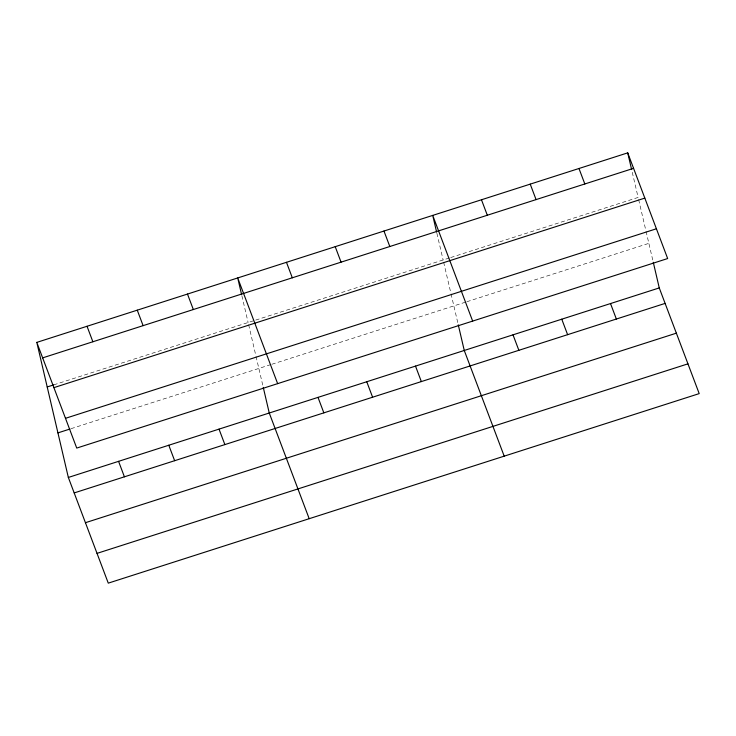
<?xml version="1.0" encoding="UTF-8"?>
<svg xmlns="http://www.w3.org/2000/svg" width="736" height="736" viewBox="0 0 736 736"><rect width="100%" height="100%" fill="white"/><g stroke="black" fill="none" stroke-linecap="round" stroke-linejoin="round"><path stroke-width="0.55" stroke-dasharray="3.68 2.76" d="M53.756 384.864L254.619 320.436M255.705 320.086L449.632 257.885M450.708 257.545L638.13 197.432L631.884 170.688M71.033 428.683L270.765 364.614M271.842 364.274L465.768 302.073M466.854 301.723L648.858 243.349M638.646 199.612L645.794 230.23M646.052 231.325L653.016 261.179M436.88 233.229L443.127 259.974M443.642 262.163L450.791 292.772M451.039 293.866L458.013 323.72M241.877 295.78L248.124 322.515M248.63 324.705L255.778 355.322M256.036 356.417L263.01 386.271"/><path stroke-width="1.1" d="M36.8 342.387L627.725 152.858L667.662 258.548L76.737 448.077L36.8 342.387L68.338 477.452L108.275 583.142L699.2 393.613L659.263 287.923L653.283 262.292M42.651 357.871L633.576 168.332M47.205 386.961L53.756 384.864M53.894 387.642L644.819 198.104M65.486 418.315L656.411 228.776M57.932 432.878L69.938 429.033M68.338 477.452L659.263 287.923M74.189 492.927L665.114 303.398M85.44 522.698L676.356 333.169M97.023 553.371L687.948 363.842M578.974 168.498L584.826 183.972M610.512 303.554L616.363 319.038M530.224 184.129L536.075 199.612M561.761 319.194L567.612 334.668M481.473 199.769L487.315 215.243M513.01 334.825L518.862 350.308M472.659 321.098L432.722 215.4L436.623 232.116M504.197 456.154L464.26 350.465L458.27 324.834M383.971 231.04L389.813 246.514M415.509 366.105L421.351 381.579M335.22 246.68L341.062 262.154M366.758 381.736L372.6 397.219M286.47 262.31L292.312 277.794M318.007 397.376L323.849 412.85M277.647 383.64L237.719 277.95L241.62 294.667M309.194 518.696L269.256 413.006L263.267 387.384M187.487 294.06L193.338 309.534M219.024 429.125L224.876 444.599M137.255 310.169L143.106 325.643M168.792 445.234L174.644 460.708M87.032 326.278L92.874 341.762M118.57 461.343L124.412 476.818M627.725 152.858L631.626 169.574"/></g></svg>
